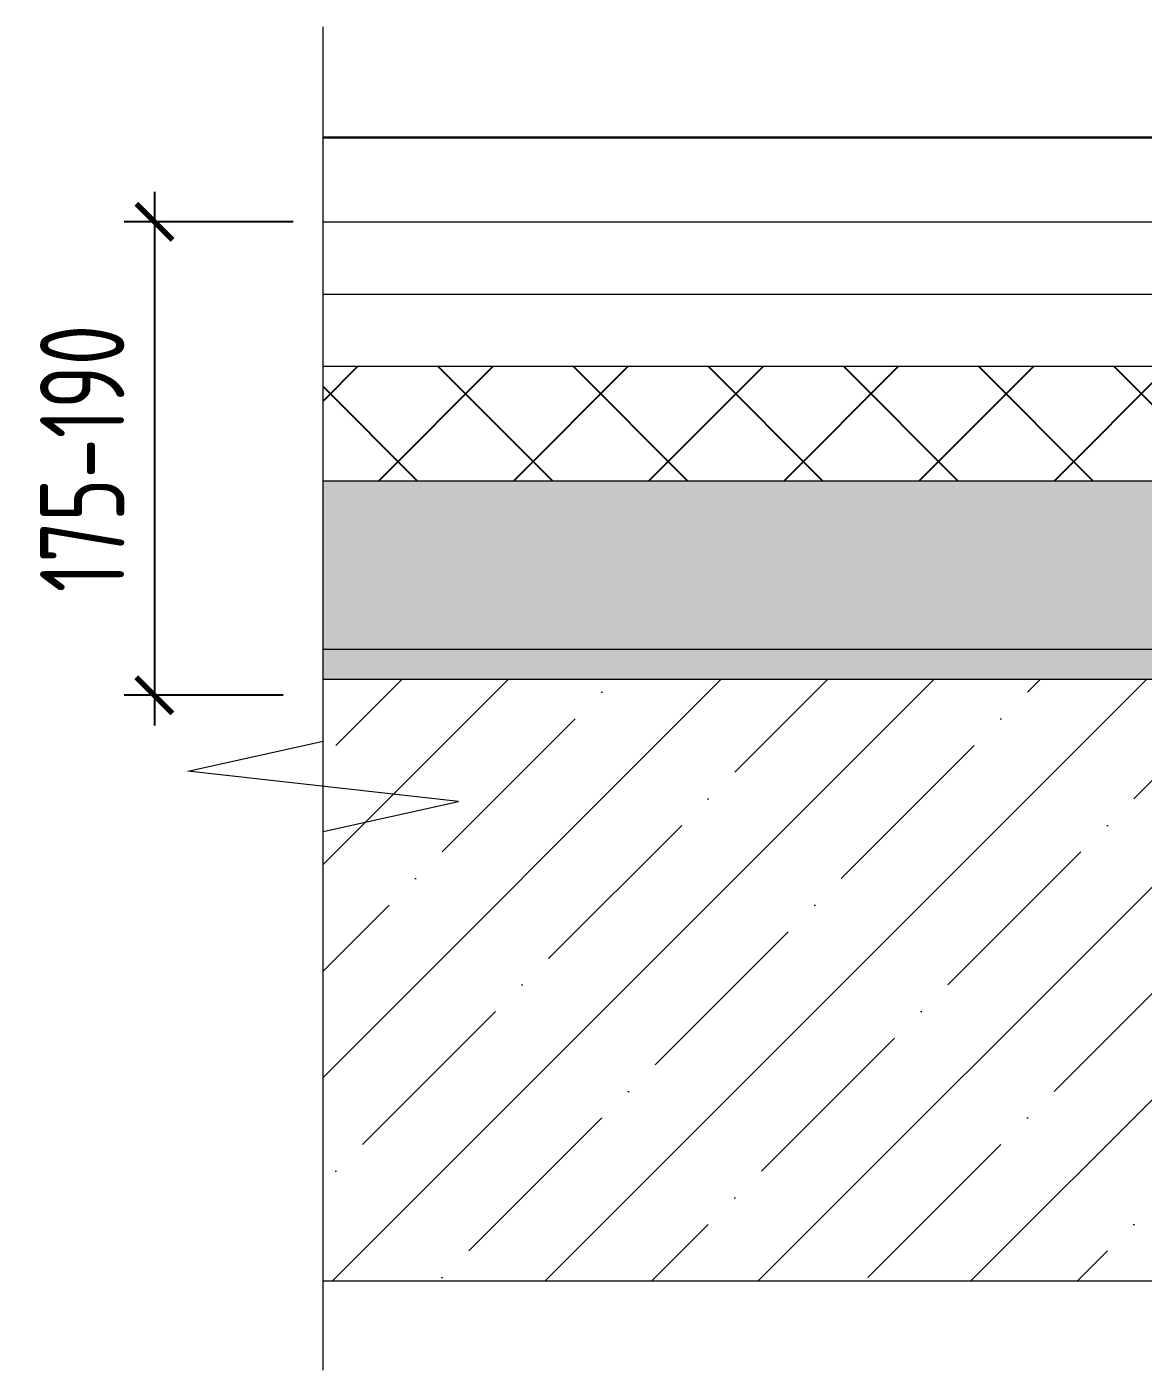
# Model space of a CAD drawing. Header units: millimetres. Extents: x -542032 to 558829, y -28615 to 266565.
# Drawn here: x -522999 to -521144, y 23377 to 25609 of the extents above; entities that cross this region are included whole.
import ezdxf

# ---------------------------------------------------------------- set-up
doc = ezdxf.new("R2010")
doc.units = ezdxf.units.MM
doc.layers.add('АР_Перегородки кирпич штрих', color=7, linetype='Continuous')
doc.layers.add('АР_Плита', color=220, linetype='Continuous')
for name, color, linetype, lineweight in [('АР_Размеры дверей', 15, 'Continuous', 0), ('АР_Тонкие', 250, 'Continuous', 0), ('АР_Штриховка', 252, 'Continuous', 0)]:
    doc.layers.add(name, color=color, linetype=linetype, lineweight=lineweight)
doc.styles.add('ISOCPEUR', font='isocpeur.ttf', dxfattribs={"width": 0.7})
doc.dimstyles.new('R_50', dxfattribs={"dimtxt": 140, "dimasz": 60, "dimexe": 50, "dimexo": 50, "dimgap": 50, "dimtad": 1, "dimdec": 0, "dimrnd": 5, "dimzin": 0, "dimdsep": 46, "dimtxsty": 'ISOCPEUR', "dimblk": 'ARCHTICK', "dimcen": 50, "dimdle": 50, "dimclrd": 256, "dimclre": 256, "dimclrt": 256, "dimadec": 0, "dimazin": 0, "dimtfac": 2, "dimtdec": 0, "dimtofl": 0, "dimtmove": 1, "dimatfit": 3, "dimfxl": 1, "dimtvp": 3, "dimtfill": 1, "dimtolj": 1, "dimtzin": 0, "dimarcsym": 0})

# ---------------------------------------------------------------- blocks, each defined once
blk = doc.blocks.new('*U36')
at = {"color": 8}
blk.add_lwpolyline([(0, -6.506), (0, 2.443), (2.25, 2.943), (-2.25, 3.443), (0, 3.943), (0, 15.81)], dxfattribs=at)
blk = doc.blocks.new('_ArchTick')
at = {"color": 0, "linetype": 'ByBlock', "const_width": 0.15}
blk.add_lwpolyline([(-0.5, -0.5), (0.5, 0.5)], dxfattribs=at)
blk = doc.blocks.new('*D126')
at = {"layer": 'Defpoints', "color": 0, "transparency": 16777216}
for p in [(-522506.5, 25284.8), (-522786.8, 24498.3), (-522522.7, 24498.3)]:
    blk.add_point(p, dxfattribs=at)
at = {"layer": 'АР_Размеры дверей', "lineweight": -2, "transparency": 16777216}
for p, q in [((-522786.8, 25334.8), (-522786.8, 24448.3)), ((-522556.5, 25284.8), (-522836.8, 25284.8)), ((-522572.7, 24498.3), (-522836.8, 24498.3))]:
    blk.add_line(p, q, dxfattribs=at)
at = {"layer": 'АР_Размеры дверей', "lineweight": -2, "transparency": 16777216, "xscale": 60, "yscale": 60, "zscale": 60}
for p, rotation in [((-522786.8, 25284.8), 90), ((-522786.8, 24498.3), 270)]:
    blk.add_blockref('_ArchTick', p, dxfattribs=dict(at, rotation=rotation))
at = {"layer": 'АР_Размеры дверей', "transparency": 16777216, "insert": (-522906.8, 24891.6), "char_height": 140, "width": 708.7, "attachment_point": 5, "rotation": 90, "style": 'ISOCPEUR', "bg_fill": 3, "box_fill_scale": 1.1, "bg_fill_color": 256, "bg_fill_true_color": 13158600, "bg_fill_transparency": 0}
blk.add_mtext('\\A1;175-190', dxfattribs=at)

msp = doc.modelspace()

# ---------------------------------------------------------------- hatches: boundary and pattern name
at = {"layer": 'АР_Перегородки кирпич штрих', "transparency": 33554559}
h = msp.add_hatch(dxfattribs=at)
h.set_pattern_fill('ANSI37', color=256, scale=50, style=0)
h.set_pattern_definition([(45, (76151.72, -1259514.45), (-112.253202, 112.253202), []), (135, (76151.72, -1259514.45), (-112.253202, -112.253202), [])])
h.paths.add_polyline_path([(-522506.5, 25044.8), (-522506.5, 24854.8), (-515681.1, 24854.8), (-515681.1, 25044.8)])
at = {"layer": 'АР_Перегородки кирпич штрих', "transparency": 33554687}
msp.add_hatch(color=256, dxfattribs=at).paths.add_polyline_path([(-522506.5, 24574.8), (-522506.5, 24524.8), (-515681.1, 24524.8), (-515681.1, 24574.8)])
at = {"layer": 'АР_Штриховка', "ltscale": 100, "true_color": 0x000000}
h = msp.add_hatch(dxfattribs=at)
h.set_pattern_fill('AR-CONC', color=18, scale=0.9, style=0)
h.set_pattern_definition([(50, (76151.72, -1259404.45), (163.966202, -14.345177), [17.145, -188.595]), (355, (76151.72, -1259404.45), (-31.71908, 171.95116), [13.716, -150.876526]), (100.451445, (76165.39, -1259405.65), (132.247122, 157.605977), [14.571008, -160.28122]), (46.1842, (76151.72, -1259358.73), (243.971137, -37.838095), [25.7175, -282.8925]), (96.635558, (76172.05, -1259361.89), (213.66372, 222.683512), [21.85652, -240.422047]), (351.184151, (76151.72, -1259358.73), (213.66372, 222.68351), [20.57397, -226.31376]), (21, (76174.58, -1259370.16), (136.452952, -92.038678), [17.145, -188.595]), (326, (76174.58, -1259370.16), (55.621826, 165.76917), [13.716, -150.876]), (71.451445, (76185.95, -1259377.83), (192.074777, 73.730492), [14.571008, -160.280944]), (37.5, (76151.724, -1259404.45), (2.779743, 76.099535), [0, -149.0472, 0, -153.162, 0, -151.4475]), (7.5, (76151.72, -1259404.45), (60.1376963, 90.1625173), [0, -87.3252, 0, -145.6182, 0, -57.7215]), (327.5, (76100.746, -1259404.45), (122.0315357, -5.1558696), [0, -57.15, 0, -178.308, 0, -236.601]), (317.5, (76077.89, -1259404.45), (133.316263, 22.883842), [0, -74.295, 0, -118.4148, 0, -168.021])])
h.paths.add_polyline_path([(-515681.1, 24574.8), (-515681.1, 24854.8), (-522506.5, 24854.8), (-522506.5, 24574.8)])
h = msp.add_hatch(dxfattribs=at)
h.set_pattern_fill('ANSI35', color=18, scale=1000, style=0)
h.set_pattern_definition([(45, (-5200836.66, 757021.46), (-176.776695, 176.776695), []), (45, (-5200659.9, 757021.46), (-176.776695, 176.776695), [312.5, -62.5, 0, -62.5])])
h.paths.add_polyline_path([(-515681.1, 24524.8), (-522506.5, 24524.8), (-522506.5, 23524.8), (-515681.1, 23524.8)])

# ---------------------------------------------------------------- linework, layer by layer
at = {"layer": 'АР_Плита', "color": 18, "lineweight": 5, "ltscale": 100, "true_color": 0x000000}
msp.add_lwpolyline([(-522506.5, 24524.8), (-515681.1, 24524.8), (-515681.1, 23524.8), (-522506.5, 23524.8)], close=True, dxfattribs=at)
at = {"layer": 'АР_Тонкие', "lineweight": 30}
msp.add_line((-522506.5, 25424.8), (-515681.1, 25424.8), dxfattribs=at)
at = {"layer": 'АР_Тонкие'}
for points in [[(-522506.5, 25284.8), (-515681.1, 25284.8)], [(-522506.5, 25164.8), (-515681.1, 25164.8)], [(-522506.5, 25044.8), (-515681.1, 25044.8)], [(-522506.5, 24854.8), (-515681.1, 24854.8)], [(-522506.5, 24574.8), (-522506.5, 24574.8), (-515681.1, 24574.8)]]:
    msp.add_lwpolyline(points, dxfattribs=at)

# ---------------------------------------------------------------- block references
at = {"layer": 'АР_Тонкие', "xscale": 100, "yscale": 100, "zscale": 100}
msp.add_blockref('*U36', (-522506.5, 24027.7), dxfattribs=at)

# ---------------------------------------------------------------- next in the draw order: dimensions: what is measured, and where the dimension line sits
at = {"layer": 'АР_Размеры дверей'}
dim = msp.add_linear_dim(base=(-522786.8, 24498.3), p1=(-522506.5, 25284.8), p2=(-522522.7, 24498.3), angle=90, text='175-190', dimstyle='R_50', override={"dimpost": '\\X'}, dxfattribs=at)
dim.commit()
dim.dimension.update_dxf_attribs({"geometry": '*D126', "text_midpoint": (-522906.8, 24891.6)})

doc.saveas('drawing.dxf')
